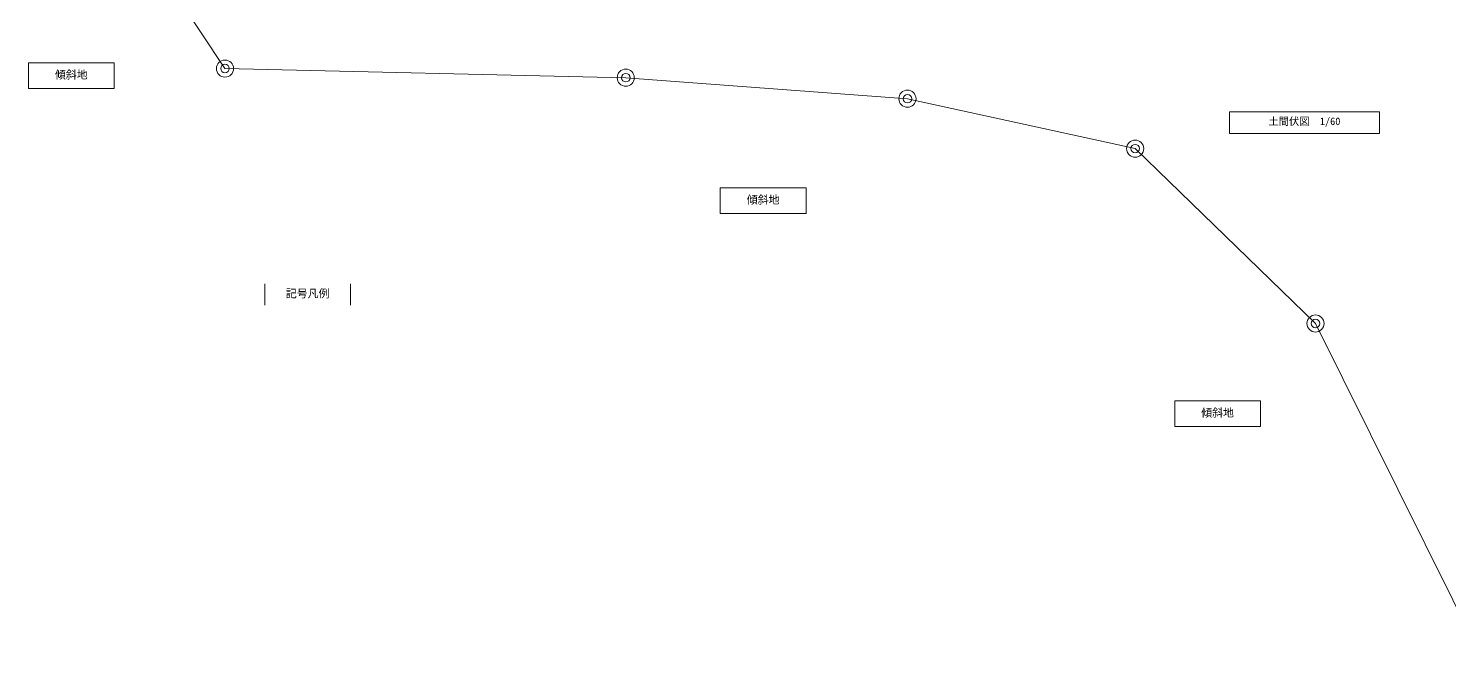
# Model space of a CAD drawing. Units: millimetres at full size. Extents: x -12803 to 120774, y -9413 to 101127.
# Drawn here: x -8541 to 24605, y 59067 to 74012 of the extents above; entities that cross this region are included whole.
import ezdxf
from ezdxf.enums import TextEntityAlignment as Align

# ---------------------------------------------------------------- set-up
doc = ezdxf.new("R2010")
doc.units = ezdxf.units.MM
doc.header["$LTSCALE"] = 30
doc.layers.add('0-8_1-9', color=7, linetype='Continuous', lineweight=15)
doc.styles.add('ＭＳ ゴシック', font='')
doc.styles.get('ＭＳ ゴシック').set_extended_font_data('MS Gothic')

msp = doc.modelspace()

# ---------------------------------------------------------------- linework, layer by layer
at = {"layer": '0-8_1-9'}
for p, q in [((-7681.77, 78702.27), (-3956.77, 73073.27)), ((-8541.37, 73208.57), (-6541.37, 73208.57)), ((-6541.37, 73208.57), (-6541.37, 72608.57)), ((11960.23, 72370.27), (17272.23, 71205.27)), ((19469.6, 72061.93), (19469.6, 71561.93)), ((19469.6, 71561.93), (22969.6, 71561.93)), ((17272.23, 71205.27), (21477.23, 67122.27)), ((7595.65, 70288.51), (9595.65, 70288.51)), ((9595.65, 70288.51), (9595.65, 69688.51)), ((-3028.58, 68051.42), (-3028.58, 67551.42)), ((-1028.58, 68051.42), (-1028.58, 67551.42)), ((21477.23, 67122.27), (25476.23, 59067.27)), ((18194.28, 65316.31), (20194.28, 65316.31)), ((20194.28, 65316.31), (20194.28, 64716.31))]:
    msp.add_line(p, q, dxfattribs=at)
for points in [[(-8541.37, 73208.57), (-8541.37, 72608.57), (-6541.37, 72608.57)], [(-3956.77, 73073.27), (5390.23, 72861.27), (11960.23, 72370.27)], [(19469.6, 72061.93), (22969.6, 72061.93), (22969.6, 71561.93)], [(7595.65, 70288.51), (7595.65, 69688.51), (9595.65, 69688.51)], [(18194.28, 65316.31), (18194.28, 64716.31), (20194.28, 64716.31)]]:
    msp.add_lwpolyline(points, dxfattribs=at)
for centre, radius in [((-3956.77, 73073.27), 200), ((-3956.77, 73073.27), 100), ((5390.23, 72861.27), 200), ((5390.23, 72861.27), 100), ((11960.23, 72370.27), 200), ((11960.23, 72370.27), 100), ((17272.23, 71205.27), 200), ((17272.23, 71205.27), 100), ((21477.23, 67122.27), 200), ((21477.23, 67122.27), 100)]:
    msp.add_circle(centre, radius, dxfattribs=at)

# ---------------------------------------------------------------- texts
at = {"layer": '0-8_1-9', "style": 'ＭＳ ゴシック'}
for s, height, p in [('傾斜地', 186.6, (-7923.21, 72781.3)), ('土間伏図\u30001/60', 176, (20379.6, 71702.11)), ('傾斜地', 186.6, (8213.82, 69861.23)), ('記号凡例', 186.6, (-2537.7, 67674.14)), ('傾斜地', 186.6, (18812.44, 64889.03))]:
    msp.add_text(s, height=height, dxfattribs=at).set_placement(p, align=Align.BOTTOM_LEFT)

doc.saveas('drawing.dxf')
